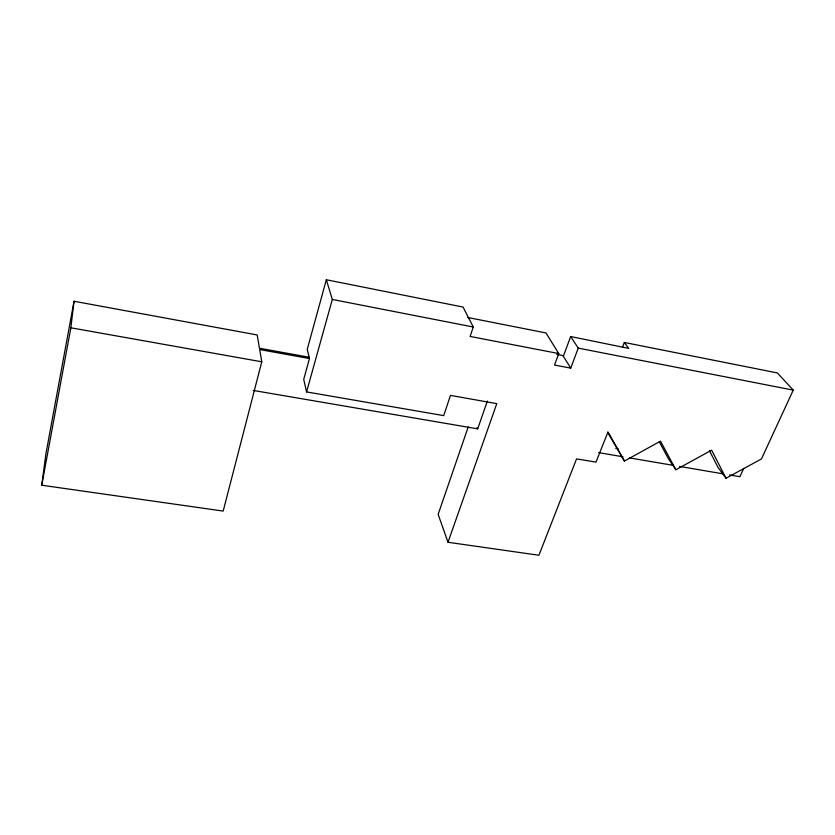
<?xml version="1.0" encoding="UTF-8"?>
<svg xmlns="http://www.w3.org/2000/svg" width="835" height="835" viewBox="0 0 835 835"><rect width="100%" height="100%" fill="white"/><g stroke="black" fill="none" stroke-linecap="round" stroke-linejoin="round"><path stroke-width="1.25" d="M622.451 347.318L624.35 342.465L777.385 372.932L793.25 390.122L761.457 458.937L726.022 478.246L711.639 450.169L675.88 469.761L660.506 441.172L624.423 461.045L608.026 431.935L595.992 462.131L576.557 458.874L538.93 555.254L448.009 542.27L496.783 403.639L450.472 395.393L443.729 415.632L306.57 391.918L303.721 379.372L309.461 358.549L259.685 349.552L261.772 361.795L223.175 511.083L41.75 485.218L70.86 327.8L74.033 301.258L257.19 334.96L259.466 348.247L309.148 357.244M41.75 485.218L45.883 453.969L74.033 301.258M563.343 356.294L570.66 336.547L578.237 348.122L570.743 368.131L554.513 365.052L558.751 353.56L470.126 336.442L473.268 327.007L463.06 307.061L326.328 279.746L307.238 349.364L309.461 358.549M306.57 391.918L332.32 299.452L326.328 279.746M468.205 426.977L438.145 514.339L448.009 542.27M253.214 390.436L477.693 428.856L487.389 401.009M743.703 468.404L739.904 476.702L729.623 474.958M598.57 452.622L622.983 456.787M629.402 457.883L673.093 465.325M679.513 466.421L723.204 473.862M615.792 448.458L618.359 448.896M70.86 327.8L261.772 361.795M556.768 354.395L562.905 355.585L570.743 368.131M332.32 299.452L473.268 327.007M578.237 348.122L793.25 390.122M570.66 336.547L628.672 348.383L624.35 342.465M467.475 317.436L545.965 332.946L558.751 353.56M726.022 478.246L717.985 467.308L709.395 450.587M675.88 469.761L668.449 458.791L659.285 441.778M624.423 461.045L607.619 432.3M477.088 427.499L477.693 428.856"/></g></svg>
